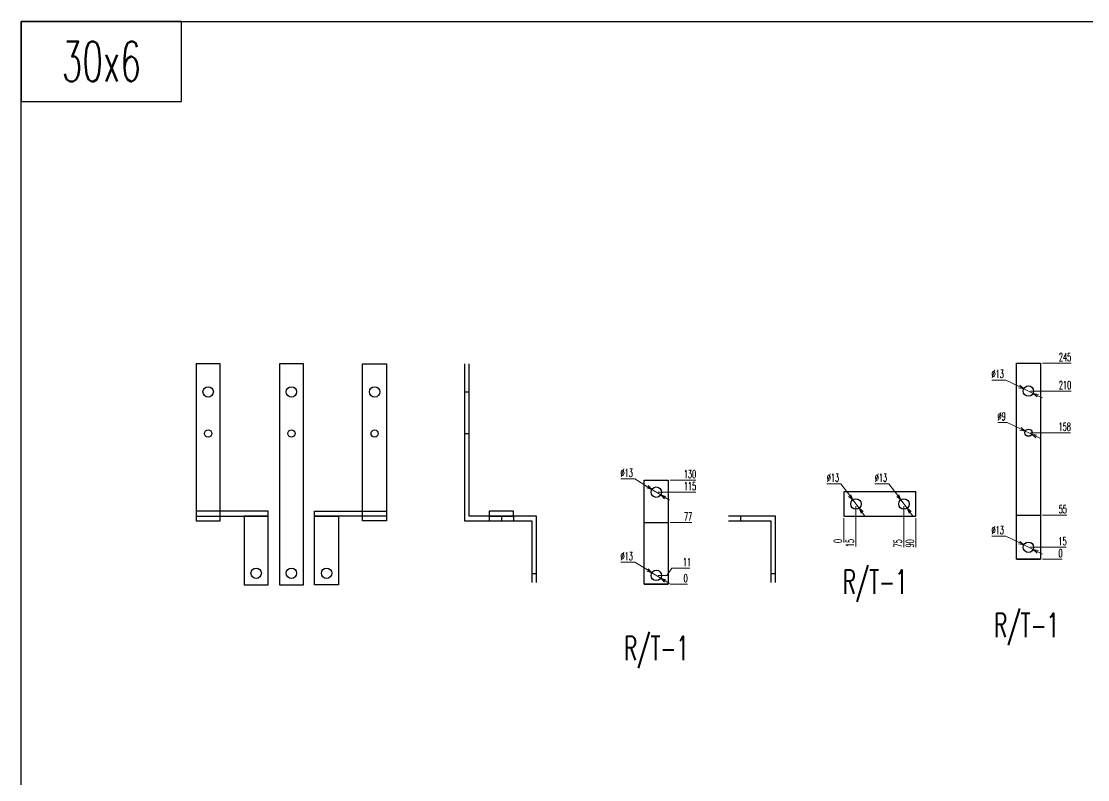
# Model space of a CAD drawing. Header units: millimetres. Extents: x 28713 to 59118, y -54378 to -19615.
# Drawn here: x 37481 to 38813, y -40311 to -39364 of the extents above; entities that cross this region are included whole.
import ezdxf
from ezdxf.enums import TextEntityAlignment as Align

# ---------------------------------------------------------------- set-up
doc = ezdxf.new("R2010")
doc.units = ezdxf.units.MM
doc.header["$LTSCALE"] = 3
doc.layers.add('@.VISIBLE', color=7, linetype='Continuous')
doc.styles.add('Ann_w01', font='romans.shx', dxfattribs={"width": 0.6, "bigfont": 'chineset.shx'})
doc.dimstyles.new('Dim 01_SC05', dxfattribs={"dimscale": 5, "dimtxt": 2, "dimasz": 1.3, "dimexe": 0.5, "dimexo": 0.5, "dimgap": 0.5, "dimtad": 1, "dimtoh": 1, "dimdec": 1, "dimzin": 12, "dimdsep": 46, "dimtxsty": 'Ann_w01', "dimblk": 'OPEN30', "dimcen": 1.5, "dimclrd": 6, "dimclre": 6, "dimclrt": 3, "dimadec": 1, "dimazin": 3, "dimtm": 1e-09, "dimtfac": 1, "dimtdec": 1, "dimtmove": 0, "dimatfit": 3, "dimldrblk": 'OPEN30', "dimfxl": 1, "dimtolj": 1, "dimlwd": 20, "dimlwe": 20, "dimarcsym": 0})

# ---------------------------------------------------------------- blocks, each defined once
blk = doc.blocks.new('*D1018')
at = {"color": 6, "lineweight": 20, "transparency": 16777216}
blk.add_line((38291.7, -40066.9), (38313, -40066.9), dxfattribs=at)
at = {"layer": 'Defpoints', "color": 0, "transparency": 16777216}
for p in [(38274.2, -40066.9), (38289.2, -40066.9), (38306.5, -40066.9)]:
    blk.add_point(p, dxfattribs=at)
at = {"color": 3, "transparency": 16777216, "insert": (38311, -40059.4), "char_height": 10, "attachment_point": 5, "style": 'Ann_w01'}
blk.add_mtext('\\A1;0', dxfattribs=at)
blk = doc.blocks.new('_Open30')
at = {"color": 0, "linetype": 'ByBlock', "lineweight": -2}
for p, q in [((-1, 0.27), (0, 0)), ((0, 0), (-1, -0.27)), ((0, 0), (-1, 0))]:
    blk.add_line(p, q, dxfattribs=at)
blk = doc.blocks.new('*D1019')
at = {"color": 6, "lineweight": 20, "transparency": 16777216}
for p, q in [((38287.2, -40055.9), (38293.5, -40046.7)), ((38293.5, -40046.7), (38316.2, -40046.7)), ((38276.7, -40055.9), (38287.2, -40055.9))]:
    blk.add_line(p, q, dxfattribs=at)
at = {"layer": 'Defpoints', "color": 0, "transparency": 16777216}
for p in [(38306.5, -40046.7), (38274.2, -40055.9), (38274.2, -40066.9)]:
    blk.add_point(p, dxfattribs=at)
at = {"color": 3, "transparency": 16777216, "insert": (38312.6, -40039.2), "char_height": 10, "attachment_point": 5, "style": 'Ann_w01'}
blk.add_mtext('\\A1;11', dxfattribs=at)
blk = doc.blocks.new('*D1020')
at = {"color": 6, "lineweight": 20, "transparency": 16777216}
blk.add_line((38291.7, -39989.9), (38318.7, -39989.9), dxfattribs=at)
at = {"layer": 'Defpoints', "color": 0, "transparency": 16777216}
for p in [(38289.2, -39989.9), (38306.5, -39989.9), (38274.2, -40066.9)]:
    blk.add_point(p, dxfattribs=at)
at = {"color": 3, "transparency": 16777216, "insert": (38313.9, -39982.4), "char_height": 10, "attachment_point": 5, "style": 'Ann_w01'}
blk.add_mtext('\\A1;77', dxfattribs=at)
blk = doc.blocks.new('*D1021')
at = {"color": 6, "lineweight": 20, "transparency": 16777216}
blk.add_line((38276.7, -39951.9), (38323.6, -39951.9), dxfattribs=at)
at = {"layer": 'Defpoints', "color": 0, "transparency": 16777216}
for p in [(38274.2, -39951.9), (38306.5, -39951.9), (38274.2, -40066.9)]:
    blk.add_point(p, dxfattribs=at)
at = {"color": 3, "transparency": 16777216, "insert": (38316.3, -39944.4), "char_height": 10, "attachment_point": 5, "style": 'Ann_w01'}
blk.add_mtext('\\A1;115', dxfattribs=at)
blk = doc.blocks.new('*D1022')
at = {"color": 6, "lineweight": 20, "transparency": 16777216}
blk.add_line((38291.7, -39936.9), (38323.6, -39936.9), dxfattribs=at)
at = {"layer": 'Defpoints', "color": 0, "transparency": 16777216}
for p in [(38289.2, -39936.9), (38306.5, -39936.9), (38274.2, -40066.9)]:
    blk.add_point(p, dxfattribs=at)
at = {"color": 3, "transparency": 16777216, "insert": (38316.3, -39929.4), "char_height": 10, "attachment_point": 5, "style": 'Ann_w01'}
blk.add_mtext('\\A1;130', dxfattribs=at)
blk = doc.blocks.new('*D1023')
at = {"color": 6, "lineweight": 20, "transparency": 16777216}
for p, q in [((38229.7, -39935.4), (38247.4, -39935.4)), ((38247.4, -39935.4), (38263.1, -39945.1)), ((38279.8, -39955.3), (38268.7, -39948.5)), ((38285.3, -39958.7), (38290.9, -39962.1))]:
    blk.add_line(p, q, dxfattribs=at)
at = {"layer": 'Defpoints', "color": 0, "transparency": 16777216}
for p in [(38268.7, -39948.5), (38279.8, -39955.3)]:
    blk.add_point(p, dxfattribs=at)
at = {"color": 6, "lineweight": 20, "transparency": 16777216, "xscale": 6.5, "yscale": 6.5, "zscale": 6.5}
for p, rotation in [((38268.7, -39948.5), 328.5232790785369), ((38279.8, -39955.3), 148.5232790785369)]:
    blk.add_blockref('_Open30', p, dxfattribs=dict(at, rotation=rotation))
at = {"color": 3, "transparency": 16777216, "insert": (38237.3, -39927.9), "char_height": 10, "attachment_point": 5, "style": 'Ann_w01'}
blk.add_mtext('\\A1;∅13', dxfattribs=at)
blk = doc.blocks.new('*D1024')
at = {"color": 6, "lineweight": 20, "transparency": 16777216}
for p, q in [((38229.7, -40039.4), (38247.4, -40039.4)), ((38247.4, -40039.4), (38263.1, -40049.1)), ((38279.8, -40059.3), (38268.7, -40052.5)), ((38285.3, -40062.7), (38290.9, -40066.1))]:
    blk.add_line(p, q, dxfattribs=at)
at = {"layer": 'Defpoints', "color": 0, "transparency": 16777216}
for p in [(38268.7, -40052.5), (38279.8, -40059.3)]:
    blk.add_point(p, dxfattribs=at)
at = {"color": 6, "lineweight": 20, "transparency": 16777216, "xscale": 6.5, "yscale": 6.5, "zscale": 6.5}
for p, rotation in [((38268.7, -40052.5), 328.5232790784655), ((38279.8, -40059.3), 148.5232790784655)]:
    blk.add_blockref('_Open30', p, dxfattribs=dict(at, rotation=rotation))
at = {"color": 3, "transparency": 16777216, "insert": (38237.3, -40031.9), "char_height": 10, "attachment_point": 5, "style": 'Ann_w01'}
blk.add_mtext('\\A1;∅13', dxfattribs=at)
blk = doc.blocks.new('*D1027')
at = {"color": 6, "lineweight": 20, "transparency": 16777216}
blk.add_line((38508.6, -39984.2), (38508.6, -40014.9), dxfattribs=at)
at = {"layer": 'Defpoints', "color": 0, "transparency": 16777216}
for p in [(38508.6, -39966.7), (38508.6, -39981.7), (38508.6, -40008.4)]:
    blk.add_point(p, dxfattribs=at)
at = {"color": 3, "transparency": 16777216, "insert": (38501.1, -40012.9), "char_height": 10, "attachment_point": 5, "rotation": 90, "style": 'Ann_w01'}
blk.add_mtext('\\A1;0', dxfattribs=at)
blk = doc.blocks.new('*D1028')
at = {"color": 6, "lineweight": 20, "transparency": 16777216}
blk.add_line((38523.6, -39969.2), (38523.6, -40019.8), dxfattribs=at)
at = {"layer": 'Defpoints', "color": 0, "transparency": 16777216}
for p in [(38508.6, -39966.7), (38523.6, -39966.7), (38523.6, -40008.4)]:
    blk.add_point(p, dxfattribs=at)
at = {"color": 3, "transparency": 16777216, "insert": (38516.1, -40015.4), "char_height": 10, "attachment_point": 5, "rotation": 90, "style": 'Ann_w01'}
blk.add_mtext('\\A1;15', dxfattribs=at)
blk = doc.blocks.new('*D1029')
at = {"color": 6, "lineweight": 20, "transparency": 16777216}
blk.add_line((38583.6, -39969.2), (38583.6, -40020.7), dxfattribs=at)
at = {"layer": 'Defpoints', "color": 0, "transparency": 16777216}
for p in [(38508.6, -39966.7), (38583.6, -39966.7), (38583.6, -40008.4)]:
    blk.add_point(p, dxfattribs=at)
at = {"color": 3, "transparency": 16777216, "insert": (38576.1, -40015.8), "char_height": 10, "attachment_point": 5, "rotation": 90, "style": 'Ann_w01'}
blk.add_mtext('\\A1;75', dxfattribs=at)
blk = doc.blocks.new('*D1030')
at = {"color": 6, "lineweight": 20, "transparency": 16777216}
blk.add_line((38598.6, -39984.2), (38598.6, -40020.7), dxfattribs=at)
at = {"layer": 'Defpoints', "color": 0, "transparency": 16777216}
for p in [(38508.6, -39966.7), (38598.6, -39981.7), (38598.6, -40008.4)]:
    blk.add_point(p, dxfattribs=at)
at = {"color": 3, "transparency": 16777216, "insert": (38591.1, -40015.8), "char_height": 10, "attachment_point": 5, "rotation": 90, "style": 'Ann_w01'}
blk.add_mtext('\\A1;90', dxfattribs=at)
blk = doc.blocks.new('*D1031')
at = {"color": 6, "lineweight": 20, "transparency": 16777216}
for p, q in [((38547.3, -39941.3), (38564.9, -39941.3)), ((38564.9, -39941.3), (38575.9, -39956.2)), ((38587.5, -39971.9), (38579.8, -39961.5)), ((38591.3, -39977.1), (38595.2, -39982.4))]:
    blk.add_line(p, q, dxfattribs=at)
at = {"layer": 'Defpoints', "color": 0, "transparency": 16777216}
for p in [(38579.8, -39961.5), (38587.5, -39971.9)]:
    blk.add_point(p, dxfattribs=at)
at = {"color": 6, "lineweight": 20, "transparency": 16777216, "xscale": 6.5, "yscale": 6.5, "zscale": 6.5}
for p, rotation in [((38579.8, -39961.5), 306.4029058899069), ((38587.5, -39971.9), 126.4029058899069)]:
    blk.add_blockref('_Open30', p, dxfattribs=dict(at, rotation=rotation))
at = {"color": 3, "transparency": 16777216, "insert": (38554.9, -39933.8), "char_height": 10, "attachment_point": 5, "style": 'Ann_w01'}
blk.add_mtext('\\A1;∅13', dxfattribs=at)
blk = doc.blocks.new('*D1032')
at = {"color": 6, "lineweight": 20, "transparency": 16777216}
for p, q in [((38487.3, -39941.3), (38504.9, -39941.3)), ((38504.9, -39941.3), (38515.9, -39956.2)), ((38527.5, -39971.9), (38519.8, -39961.5)), ((38531.3, -39977.1), (38535.2, -39982.4))]:
    blk.add_line(p, q, dxfattribs=at)
at = {"layer": 'Defpoints', "color": 0, "transparency": 16777216}
for p in [(38519.8, -39961.5), (38527.5, -39971.9)]:
    blk.add_point(p, dxfattribs=at)
at = {"color": 6, "lineweight": 20, "transparency": 16777216, "xscale": 6.5, "yscale": 6.5, "zscale": 6.5}
for p, rotation in [((38519.8, -39961.5), 306.402905889964), ((38527.5, -39971.9), 126.402905889964)]:
    blk.add_blockref('_Open30', p, dxfattribs=dict(at, rotation=rotation))
at = {"color": 3, "transparency": 16777216, "insert": (38494.9, -39933.8), "char_height": 10, "attachment_point": 5, "style": 'Ann_w01'}
blk.add_mtext('\\A1;∅13', dxfattribs=at)
blk = doc.blocks.new('*D1033')
at = {"color": 6, "lineweight": 20, "transparency": 16777216}
blk.add_line((38756.6, -40035.7), (38781.2, -40035.7), dxfattribs=at)
at = {"layer": 'Defpoints', "color": 0, "transparency": 16777216}
for p in [(38739.1, -40035.7), (38754.1, -40035.7), (38774.7, -40035.7)]:
    blk.add_point(p, dxfattribs=at)
at = {"color": 3, "transparency": 16777216, "insert": (38779.2, -40028.2), "char_height": 10, "attachment_point": 5, "style": 'Ann_w01'}
blk.add_mtext('\\A1;0', dxfattribs=at)
blk = doc.blocks.new('*D1034')
at = {"color": 6, "lineweight": 20, "transparency": 16777216}
blk.add_line((38741.6, -40020.7), (38786.1, -40020.7), dxfattribs=at)
at = {"layer": 'Defpoints', "color": 0, "transparency": 16777216}
for p in [(38739.1, -40020.7), (38774.7, -40020.7), (38739.1, -40035.7)]:
    blk.add_point(p, dxfattribs=at)
at = {"color": 3, "transparency": 16777216, "insert": (38781.7, -40013.2), "char_height": 10, "attachment_point": 5, "style": 'Ann_w01'}
blk.add_mtext('\\A1;15', dxfattribs=at)
blk = doc.blocks.new('*D1035')
at = {"color": 6, "lineweight": 20, "transparency": 16777216}
blk.add_line((38756.6, -39980.7), (38786.9, -39980.7), dxfattribs=at)
at = {"layer": 'Defpoints', "color": 0, "transparency": 16777216}
for p in [(38754.1, -39980.7), (38774.7, -39980.7), (38739.1, -40035.7)]:
    blk.add_point(p, dxfattribs=at)
at = {"color": 3, "transparency": 16777216, "insert": (38782.1, -39973.2), "char_height": 10, "attachment_point": 5, "style": 'Ann_w01'}
blk.add_mtext('\\A1;55', dxfattribs=at)
blk = doc.blocks.new('*D1036')
at = {"color": 6, "lineweight": 20, "transparency": 16777216}
blk.add_line((38741.6, -39877.7), (38791.8, -39877.7), dxfattribs=at)
at = {"layer": 'Defpoints', "color": 0, "transparency": 16777216}
for p in [(38739.1, -39877.7), (38774.7, -39877.7), (38739.1, -40035.7)]:
    blk.add_point(p, dxfattribs=at)
at = {"color": 3, "transparency": 16777216, "insert": (38784.5, -39870.2), "char_height": 10, "attachment_point": 5, "style": 'Ann_w01'}
blk.add_mtext('\\A1;158', dxfattribs=at)
blk = doc.blocks.new('*D1037')
at = {"color": 6, "lineweight": 20, "transparency": 16777216}
blk.add_line((38741.6, -39825.7), (38792.7, -39825.7), dxfattribs=at)
at = {"layer": 'Defpoints', "color": 0, "transparency": 16777216}
for p in [(38739.1, -39825.7), (38774.7, -39825.7), (38739.1, -40035.7)]:
    blk.add_point(p, dxfattribs=at)
at = {"color": 3, "transparency": 16777216, "insert": (38784.9, -39818.2), "char_height": 10, "attachment_point": 5, "style": 'Ann_w01'}
blk.add_mtext('\\A1;210', dxfattribs=at)
blk = doc.blocks.new('*D1038')
at = {"color": 6, "lineweight": 20, "transparency": 16777216}
blk.add_line((38756.6, -39790.7), (38792.7, -39790.7), dxfattribs=at)
at = {"layer": 'Defpoints', "color": 0, "transparency": 16777216}
for p in [(38754.1, -39790.7), (38774.7, -39790.7), (38739.1, -40035.7)]:
    blk.add_point(p, dxfattribs=at)
at = {"color": 3, "transparency": 16777216, "insert": (38784.9, -39783.2), "char_height": 10, "attachment_point": 5, "style": 'Ann_w01'}
blk.add_mtext('\\A1;245', dxfattribs=at)
blk = doc.blocks.new('*D1039')
at = {"color": 6, "lineweight": 20, "transparency": 16777216}
for p, q in [((38693.2, -39811.8), (38710.9, -39811.8)), ((38710.9, -39811.8), (38727.5, -39819.9)), ((38745, -39828.5), (38733.3, -39822.8)), ((38750.8, -39831.4), (38756.7, -39834.2))]:
    blk.add_line(p, q, dxfattribs=at)
at = {"layer": 'Defpoints', "color": 0, "transparency": 16777216}
for p in [(38733.3, -39822.8), (38745, -39828.5)]:
    blk.add_point(p, dxfattribs=at)
at = {"color": 6, "lineweight": 20, "transparency": 16777216, "xscale": 6.5, "yscale": 6.5, "zscale": 6.5}
for p, rotation in [((38733.3, -39822.8), 333.8740450785594), ((38745, -39828.5), 153.8740450785594)]:
    blk.add_blockref('_Open30', p, dxfattribs=dict(at, rotation=rotation))
at = {"color": 3, "transparency": 16777216, "insert": (38700.8, -39804.3), "char_height": 10, "attachment_point": 5, "style": 'Ann_w01'}
blk.add_mtext('\\A1;∅13', dxfattribs=at)
blk = doc.blocks.new('*D1040')
at = {"color": 6, "lineweight": 20, "transparency": 16777216}
for p, q in [((38701, -39864.7), (38712.7, -39864.7)), ((38712.7, -39864.7), (38729.3, -39872.8)), ((38743.2, -39879.6), (38735.1, -39875.7)), ((38749, -39882.5), (38754.9, -39885.4))]:
    blk.add_line(p, q, dxfattribs=at)
at = {"layer": 'Defpoints', "color": 0, "transparency": 16777216}
for p in [(38735.1, -39875.7), (38743.2, -39879.6)]:
    blk.add_point(p, dxfattribs=at)
at = {"color": 6, "lineweight": 20, "transparency": 16777216, "xscale": 6.5, "yscale": 6.5, "zscale": 6.5}
for p, rotation in [((38735.1, -39875.7), 333.8740450785464), ((38743.2, -39879.6), 153.8740450785463)]:
    blk.add_blockref('_Open30', p, dxfattribs=dict(at, rotation=rotation))
at = {"color": 3, "transparency": 16777216, "insert": (38705.6, -39857.2), "char_height": 10, "attachment_point": 5, "style": 'Ann_w01'}
blk.add_mtext('\\A1;∅9', dxfattribs=at)
blk = doc.blocks.new('*D1041')
at = {"color": 6, "lineweight": 20, "transparency": 16777216}
for p, q in [((38693.2, -40006.8), (38710.9, -40006.8)), ((38710.9, -40006.8), (38727.5, -40014.9)), ((38745, -40023.5), (38733.3, -40017.8)), ((38750.8, -40026.4), (38756.7, -40029.2))]:
    blk.add_line(p, q, dxfattribs=at)
at = {"layer": 'Defpoints', "color": 0, "transparency": 16777216}
for p in [(38733.3, -40017.8), (38745, -40023.5)]:
    blk.add_point(p, dxfattribs=at)
at = {"color": 6, "lineweight": 20, "transparency": 16777216, "xscale": 6.5, "yscale": 6.5, "zscale": 6.5}
for p, rotation in [((38733.3, -40017.8), 333.8740450785008), ((38745, -40023.5), 153.8740450785008)]:
    blk.add_blockref('_Open30', p, dxfattribs=dict(at, rotation=rotation))
at = {"color": 3, "transparency": 16777216, "insert": (38700.8, -39999.3), "char_height": 10, "attachment_point": 5, "style": 'Ann_w01'}
blk.add_mtext('\\A1;∅13', dxfattribs=at)

msp = doc.modelspace()

# ---------------------------------------------------------------- linework, layer by layer
at = {"color": 1}
for p, q in [((38034.61, -39826.66), (38040.61, -39826.66)), ((38034.61, -39878.69), (38040.61, -39878.69)), ((38065.6, -39981.68), (38065.6, -39987.68)), ((38080.6, -39981.68), (38080.6, -39987.68)), ((38095.6, -39981.68), (38095.6, -39987.68)), ((38379.28, -39981.68), (38379.28, -39987.68)), ((38724.15, -40035.65), (38754.15, -40035.65)), ((38118.58, -40053.68), (38125.05, -40053.68)), ((38417.26, -40053.68), (38423.73, -40053.68)), ((38259.23, -40066.87), (38289.23, -40066.87))]:
    msp.add_line(p, q, dxfattribs=at)
for points in [[(37480.91, -39363.81), (40185.4, -39363.81), (40185.4, -42362.55), (37480.91, -42362.55)], [(37480.91, -39463.81), (37680.91, -39463.81), (37680.91, -39363.81), (37480.91, -39363.81)]]:
    msp.add_lwpolyline(points, close=True)
for points in [[(38034.61, -39791.66), (38034.61, -39987.68), (38118.58, -39987.68), (38118.58, -40064.68)], [(38124.58, -40064.68), (38124.58, -39981.68), (38040.61, -39981.68), (38040.61, -39791.66)], [(38423.26, -40064.68), (38423.26, -39981.68), (38364.28, -39981.68)], [(38364.28, -39987.68), (38417.26, -39987.68), (38417.26, -40064.68)]]:
    msp.add_lwpolyline(points, dxfattribs=at)
for points in [[(38724.15, -40035.65), (38724.15, -39790.65), (38754.15, -39790.65), (38754.15, -40035.65)], [(38259.23, -40066.87), (38259.23, -39936.87), (38289.23, -39936.87), (38289.23, -40066.87)], [(38508.62, -39981.68), (38598.62, -39981.68), (38598.62, -39951.68), (38508.62, -39951.68)], [(38065.6, -39975.68), (38065.6, -39981.68), (38095.6, -39981.68), (38095.6, -39975.68)], [(38259.23, -40066.87), (38259.23, -39989.87), (38289.23, -39989.87), (38289.23, -40066.87)], [(38724.15, -40035.65), (38724.15, -39980.65), (38754.15, -39980.65), (38754.15, -40035.65)]]:
    msp.add_lwpolyline(points, close=True, dxfattribs=at)
for centre, radius in [((37714.34, -39826.65), 6.5), ((37818.34, -39826.65), 6.5), ((37922.32, -39826.66), 6.5), ((37714.34, -39878.68), 4.5), ((37818.34, -39878.68), 4.5), ((37922.32, -39878.69), 4.5), ((37774.34, -40053.18), 6.5), ((37818.34, -40053.18), 6.5), ((37862.34, -40053.18), 6.5)]:
    msp.add_circle(centre, radius)
for centre, radius in [((38739.15, -39825.65), 6.5), ((38739.15, -39877.65), 4.5), ((38274.23, -39951.87), 6.5), ((38523.62, -39966.68), 6.5), ((38583.62, -39966.68), 6.5), ((38739.15, -40020.65), 6.5), ((38274.23, -40055.87), 6.5)]:
    msp.add_circle(centre, radius, dxfattribs=at)
at = {"layer": '@.VISIBLE', "color": 1}
for points in [[(37699.34, -39987.68), (37729.34, -39987.68), (37729.34, -39791.65), (37699.34, -39791.65)], [(37699.34, -39981.68), (37789.34, -39981.68), (37789.34, -39975.68), (37699.34, -39975.68)], [(37759.34, -40067.68), (37789.34, -40067.68), (37789.34, -39981.68), (37759.34, -39981.68)]]:
    msp.add_lwpolyline(points, close=True, dxfattribs=at)
at = {"layer": '@.VISIBLE', "color": 2}
msp.add_lwpolyline([(37803.34, -40067.68), (37833.34, -40067.68), (37833.34, -39791.65), (37803.34, -39791.65)], close=True, dxfattribs=at)
at = {"layer": '@.VISIBLE', "color": 4}
for points in [[(37937.32, -39987.69), (37907.32, -39987.69), (37907.32, -39791.66), (37937.32, -39791.66)], [(37937.32, -39981.69), (37847.32, -39981.69), (37847.32, -39975.69), (37937.32, -39975.69)], [(37877.34, -40067.68), (37847.34, -40067.69), (37847.32, -39981.69), (37877.32, -39981.68)]]:
    msp.add_lwpolyline(points, close=True, dxfattribs=at)

# ---------------------------------------------------------------- texts
at = {"color": 1, "style": 'Ann_w01', "width": 0.6}
msp.add_text('30x6', height=50, dxfattribs=at).set_placement((37580.91, -39413.81), align=Align.MIDDLE_CENTER)
at = {"style": 'Ann_w01', "width": 0.6}
for p in [(38547.47, -40063.79), (38736.74, -40117.83), (38274.23, -40146.87)]:
    msp.add_text('R/T-1', height=30, dxfattribs=at).set_placement(p, align=Align.MIDDLE_CENTER)

# ---------------------------------------------------------------- dimensions: what is measured, and where the dimension line sits
for feature_location, offset, origin, picture, middle in [((38754.15, -39790.65), (20.59, 0), (38739.15, -40035.65), '*D1038', (38784.95, -39783.15)), ((38739.15, -39825.65), (35.59, 0), (38739.15, -40035.65), '*D1037', (38784.95, -39818.15)), ((38739.15, -39877.65), (35.59, 0), (38739.15, -40035.65), '*D1036', (38784.52, -39870.15)), ((38289.23, -39936.87), (17.29, 0), (38274.23, -40066.87), '*D1022', (38316.31, -39929.37)), ((38274.23, -39951.87), (32.29, 0), (38274.23, -40066.87), '*D1021', (38316.31, -39944.37)), ((38754.15, -39980.65), (20.59, 0), (38739.15, -40035.65), '*D1035', (38782.09, -39973.15)), ((38289.23, -39989.87), (17.29, 0), (38274.23, -40066.87), '*D1020', (38313.88, -39982.37)), ((38739.15, -40020.65), (35.59, 0), (38739.15, -40035.65), '*D1034', (38781.66, -40013.15)), ((38274.23, -40055.87), (32.29, 9.17), (38274.23, -40066.87), '*D1019', (38312.59, -40039.21)), ((38754.14651902, -40035.65175559), (20.58859426, 0), (38739.14651902, -40035.65175559), '*D1033', (38779.23511328, -40028.15175559)), ((38289.23420651, -40066.87183848), (17.28752404, 0), (38274.23420651, -40066.87183848), '*D1018', (38311.02173055, -40059.37183848))]:
    dim = msp.add_ordinate_dim(feature_location=feature_location, offset=offset, dtype=0, origin=origin, dimstyle='Dim 01_SC05')
    dim.commit()
    dim.dimension.update_dxf_attribs({"geometry": picture, "text_midpoint": middle})
for p1, p2, picture, middle in [((38744.98, -39828.51), (38733.31, -39822.79), '*D1039', (38700.79, -39811.78)), ((38743.19, -39879.63), (38735.11, -39875.67), '*D1040', (38705.59, -39864.66)), ((38744.98, -40023.51), (38733.31, -40017.79), '*D1041', (38700.79, -40006.78))]:
    dim = msp.add_diameter_dim_2p(p1=p1, p2=p2, dimstyle='Dim 01_SC05')
    dim.commit()
    dim.dimension.update_dxf_attribs({"geometry": picture, "text_midpoint": middle, "dimtype": 163})
at = {"color": 1}
for p1, p2, picture, middle in [((38279.78, -39955.27), (38268.69, -39948.48), '*D1023', (38237.3, -39935.42)), ((38527.47, -39971.92), (38519.76, -39961.45), '*D1032', (38494.85, -39941.33)), ((38587.47, -39971.92), (38579.76, -39961.45), '*D1031', (38554.85, -39941.33)), ((38279.78, -40059.27), (38268.69, -40052.48), '*D1024', (38237.3, -40039.42))]:
    dim = msp.add_diameter_dim_2p(p1=p1, p2=p2, dimstyle='Dim 01_SC05', dxfattribs=at)
    dim.commit()
    dim.dimension.update_dxf_attribs({"geometry": picture, "text_midpoint": middle, "dimtype": 163})
for feature_location, offset, origin, picture, middle in [((38508.61615795, -39981.68397752), (0, -26.7594574), (38508.61615795, -39966.68397752), '*D1027', (38501.11615795, -40012.94343492)), ((38523.62, -39966.68), (0, -41.76), (38508.62, -39966.68), '*D1028', (38516.12, -40015.37)), ((38583.62, -39966.68), (0, -41.76), (38508.62, -39966.68), '*D1029', (38576.12, -40015.8)), ((38598.62, -39981.68), (0, -26.76), (38508.62, -39966.68), '*D1030', (38591.12, -40015.8))]:
    dim = msp.add_ordinate_dim(feature_location=feature_location, offset=offset, dtype=1, origin=origin, dimstyle='Dim 01_SC05', dxfattribs=at)
    dim.commit()
    dim.dimension.update_dxf_attribs({"geometry": picture, "text_midpoint": middle})

doc.saveas('drawing.dxf')
